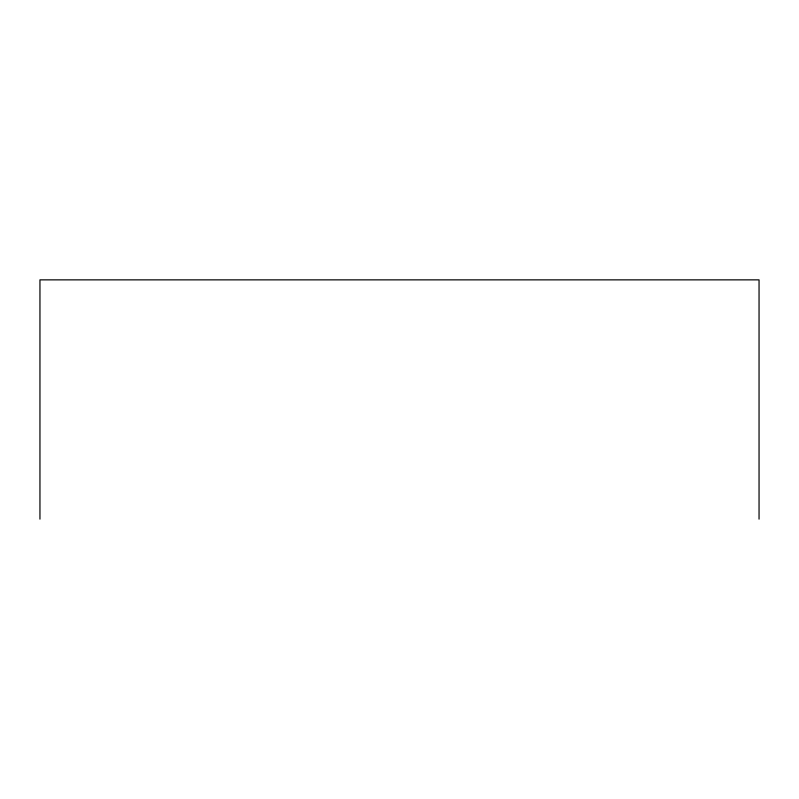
<?xml version="1.0" encoding="UTF-8"?>
<svg xmlns="http://www.w3.org/2000/svg" width="799" height="799" viewBox="0 0 799 799"><rect width="100%" height="100%" fill="white"/><g stroke="black" fill="none" stroke-linecap="round" stroke-linejoin="round"><path stroke-width="1.2" d="M759.05 519.14L759.05 279.86L39.95 279.86L39.95 519.14"/></g></svg>
